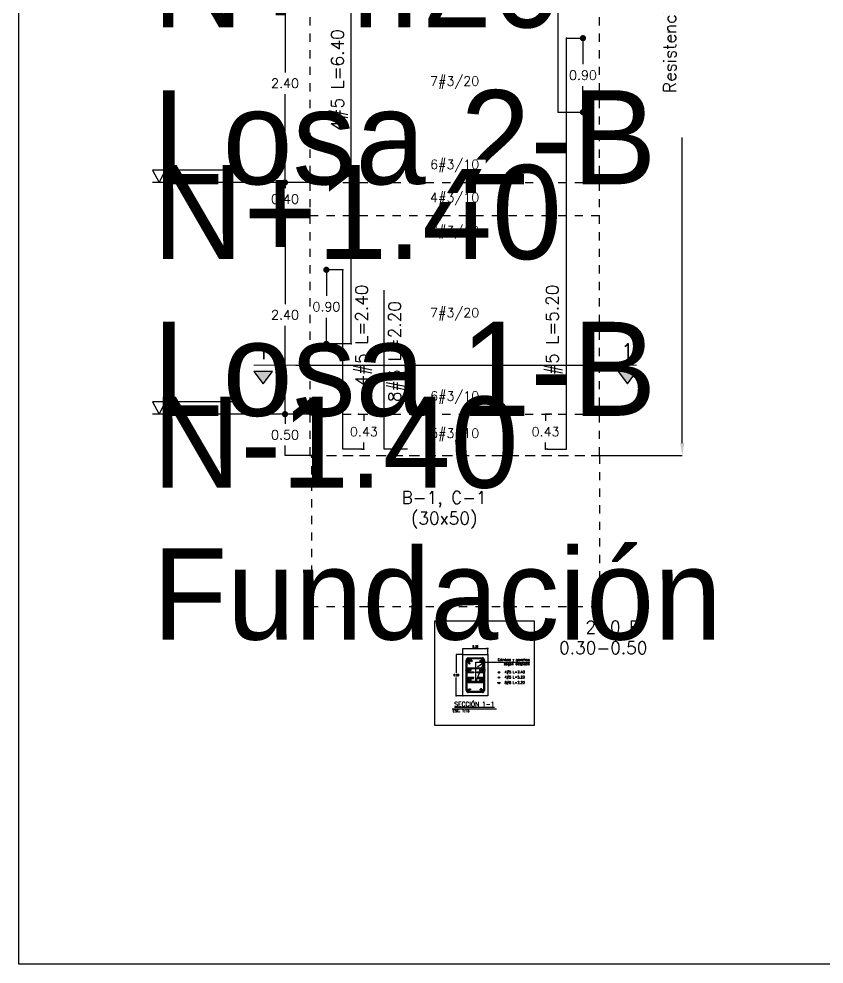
# Model space of a CAD drawing. Header units: millimetres. Extents: x 34 to 103.9, y 11.5 to 37.7.
# Drawn here: x 33.99 to 43.71, y 13.27 to 24.7 of the extents above; entities that cross this region are included whole.
import ezdxf
from ezdxf import colors
from ezdxf.entities.mleader import LeaderData, LeaderLine
from ezdxf.enums import TextEntityAlignment as Align
from ezdxf.math import Vec2, Vec3

# ---------------------------------------------------------------- set-up
doc = ezdxf.new("R2018")
doc.units = ezdxf.units.MM
doc.header["$LTSCALE"] = 0.01
doc.set_wipeout_variables(frame=1)
doc.linetypes.add('DASHED2', pattern=[0.375, 0.25, -0.125])
for name, color, linetype, plot in [('def', 7, 'Continuous', False), ('FC_HOJA', 230, 'Continuous', False), ('FC_TEXTO NO IMPRIMIR', 250, 'Continuous', False)]:
    doc.layers.add(name, color=color, linetype=linetype, plot=plot)
for name, color, linetype in [('FC_BORDE COLUMNA', 6, 'DASHED2'), ('FC_BORDES', 4, 'Continuous'), ('FC_CAJON COLUMNAS', 4, 'Continuous'), ('FC_COTAS', 1, 'Continuous'), ('FC_ESTRIBOS', 3, 'Continuous'), ('FC_GANCHOS', 4, 'Continuous'), ('FC_PROYECCION', 6, 'DASHED2'), ('FC_R-100', 12, 'Continuous'), ('FC_R-140', 2, 'Continuous'), ('FC_R-200', 5, 'Continuous'), ('FC_R-60', 11, 'Continuous'), ('FC_R-80', 11, 'Continuous'), ('FC_REFUERZO', 5, 'Continuous'), ('FC_REFUERZO 2', 1, 'Continuous')]:
    doc.layers.add(name, color=color, linetype=linetype)
doc.styles.add('FC_TEXT', font='romans.shx', dxfattribs={"height": 0.002})
doc.styles.add('FC_TEXT1', font='romans.shx')
doc.styles.get("Standard").update_dxf_attribs({"font": 'romans.shx'})
doc.dimstyles.new('FC_COTAS', dxfattribs={"dimtxt": 0.0015, "dimasz": 0.001, "dimexe": 0, "dimexo": 0, "dimgap": 0.001, "dimtad": 1, "dimtih": 1, "dimtoh": 1, "dimzin": 0, "dimdsep": 46, "dimtxsty": 'FC_TEXT1', "dimblk": 'DOT', "dimcen": 0.09, "dimclrd": 256, "dimclre": 256, "dimclrt": 256, "dimadec": 0, "dimazin": 0, "dimtfac": 1, "dimtix": 1, "dimtmove": 2, "dimatfit": 3, "dimfxl": 1.002, "dimtolj": 1, "dimtzin": 0, "dimlwd": -1, "dimarcsym": 0})

# ---------------------------------------------------------------- blocks, each defined once
blk = doc.blocks.new('_Dot')
at = {"color": 0, "linetype": 'ByBlock', "lineweight": -2}
blk.add_line((-0.5, 0), (-1, 0), dxfattribs=at)
at = {"color": 0, "linetype": 'ByBlock', "const_width": 0.5}
blk.add_lwpolyline([(-0.25, 0, 1), (0.25, 0, 1)], format="xyb", close=True, dxfattribs=at)
blk = doc.blocks.new('*D36')
at = {"layer": 'def', "color": 0, "ltscale": 0.6, "transparency": 16777216}
for p in [(37.201, 22.32), (37.501, 22.32), (37.501, 19.92)]:
    blk.add_point(p, dxfattribs=at)
at = {"layer": 'FC_COTAS', "lineweight": -2, "ltscale": 0.6, "transparency": 16777216}
for p, q in [((37.501, 22.32), (37.201, 22.32)), ((37.501, 19.92), (37.201, 19.92))]:
    blk.add_line(p, q, dxfattribs=at)
at = {"layer": 'FC_COTAS', "ltscale": 0.6, "transparency": 16777216}
for p, q in [((37.201, 22.245), (37.201, 21.251)), ((37.201, 19.995), (37.201, 20.989))]:
    blk.add_line(p, q, dxfattribs=at)
at = {"layer": 'FC_COTAS', "ltscale": 0.6, "transparency": 16777216, "xscale": 0.075, "yscale": 0.075, "zscale": 0.075}
for p, rotation in [((37.201, 22.32), 90), ((37.201, 19.92), 270)]:
    blk.add_blockref('_Dot', p, dxfattribs=dict(at, rotation=rotation))
at = {"layer": 'FC_COTAS', "ltscale": 0.6, "transparency": 16777216, "insert": (37.201, 21.12), "char_height": 0.1125, "attachment_point": 5, "style": 'FC_TEXT1'}
blk.add_mtext('\\A1;2.40', dxfattribs=at)
blk = doc.blocks.new('*D37')
at = {"layer": 'def', "color": 0, "ltscale": 0.6, "transparency": 16777216}
for p in [(37.201, 22.72), (37.501, 22.72), (37.501, 22.32)]:
    blk.add_point(p, dxfattribs=at)
at = {"layer": 'FC_COTAS', "lineweight": -2, "ltscale": 0.6, "transparency": 16777216}
for p, q in [((37.501, 22.72), (37.201, 22.72)), ((37.501, 22.32), (37.201, 22.32))]:
    blk.add_line(p, q, dxfattribs=at)
at = {"layer": 'FC_COTAS', "ltscale": 0.6, "transparency": 16777216}
for p, q in [((37.201, 22.72), (37.201, 22.651)), ((37.201, 22.32), (37.201, 22.389))]:
    blk.add_line(p, q, dxfattribs=at)
at = {"layer": 'FC_COTAS', "ltscale": 0.6, "transparency": 16777216, "insert": (37.201, 22.52), "char_height": 0.1125, "attachment_point": 5, "style": 'FC_TEXT1'}
blk.add_mtext('\\A1;0.40', dxfattribs=at)
blk = doc.blocks.new('*D38')
at = {"layer": 'def', "color": 0, "ltscale": 0.6, "transparency": 16777216}
for p in [(37.201, 25.12), (37.501, 25.12), (37.501, 22.72)]:
    blk.add_point(p, dxfattribs=at)
at = {"layer": 'FC_COTAS', "lineweight": -2, "ltscale": 0.6, "transparency": 16777216}
for p, q in [((37.501, 25.12), (37.201, 25.12)), ((37.501, 22.72), (37.201, 22.72))]:
    blk.add_line(p, q, dxfattribs=at)
at = {"layer": 'FC_COTAS', "ltscale": 0.6, "transparency": 16777216}
for p, q in [((37.201, 25.045), (37.201, 24.051)), ((37.201, 22.795), (37.201, 23.789))]:
    blk.add_line(p, q, dxfattribs=at)
at = {"layer": 'FC_COTAS', "ltscale": 0.6, "transparency": 16777216, "xscale": 0.075, "yscale": 0.075, "zscale": 0.075}
for p, rotation in [((37.201, 25.12), 90), ((37.201, 22.72), 270)]:
    blk.add_blockref('_Dot', p, dxfattribs=dict(at, rotation=rotation))
at = {"layer": 'FC_COTAS', "ltscale": 0.6, "transparency": 16777216, "insert": (37.201, 23.92), "char_height": 0.1125, "attachment_point": 5, "style": 'FC_TEXT1'}
blk.add_mtext('\\A1;2.40', dxfattribs=at)
blk = doc.blocks.new('*D233')
at = {"layer": 'Defpoints', "color": 0, "ltscale": 0.6, "transparency": 16777216}
for p in [(37.501, 19.92), (37.201, 19.42), (37.525, 19.42)]:
    blk.add_point(p, dxfattribs=at)
at = {"layer": 'FC_COTAS', "lineweight": -2, "ltscale": 0.6, "transparency": 16777216}
for p, q in [((37.501, 19.92), (37.201, 19.92)), ((37.525, 19.42), (37.201, 19.42))]:
    blk.add_line(p, q, dxfattribs=at)
at = {"layer": 'FC_COTAS', "ltscale": 0.6, "transparency": 16777216}
for p, q in [((37.201, 19.92), (37.201, 19.801)), ((37.201, 19.42), (37.201, 19.539))]:
    blk.add_line(p, q, dxfattribs=at)
at = {"layer": 'FC_COTAS', "ltscale": 0.6, "transparency": 16777216, "insert": (37.201, 19.67), "char_height": 0.1125, "attachment_point": 5, "style": 'FC_TEXT1'}
blk.add_mtext('\\A1;0.50', dxfattribs=at)
blk = doc.blocks.new('*D221')
at = {"layer": 'def', "color": 0, "ltscale": 0.6, "transparency": 16777216}
for p in [(41.001, 33.92), (42.001, 33.92), (41.001, 19.42)]:
    blk.add_point(p, dxfattribs=at)
at = {"layer": 'FC_COTAS', "lineweight": -2, "ltscale": 0.6, "transparency": 16777216}
for p, q in [((41.001, 33.92), (42.001, 33.92)), ((41.001, 19.42), (42.001, 19.42))]:
    blk.add_line(p, q, dxfattribs=at)
at = {"layer": 'FC_COTAS', "ltscale": 0.6, "transparency": 16777216}
for p, q in [((42.001, 33.77), (42.001, 30.077)), ((42.001, 19.57), (42.001, 23.263))]:
    blk.add_line(p, q, dxfattribs=at)
for points in [[(41.976, 33.77), (42.026, 33.77), (42.001, 33.92)], [(41.976, 19.57), (42.026, 19.57), (42.001, 19.42)]]:
    blk.add_solid(points, dxfattribs=at)
at = {"layer": 'FC_COTAS', "ltscale": 0.6, "transparency": 16777216, "insert": (42.001, 26.67), "char_height": 0.1125, "attachment_point": 5, "rotation": 90, "style": 'FC_TEXT1'}
blk.add_mtext("\\A1;{\\H1.33333x;\\C11;Resistencia a la compresión del concreto a los 28 días\\Pf'c=210 kgf/cm²\\C256; }", dxfattribs=at)
blk = doc.blocks.new('*D41')
at = {"layer": 'def', "color": 0, "ltscale": 0.6, "transparency": 16777216}
for p in [(37.901, 21.665), (37.701, 20.77), (38.001, 20.77)]:
    blk.add_point(p, dxfattribs=at)
at = {"layer": 'FC_COTAS', "lineweight": -2, "ltscale": 0.6, "transparency": 16777216}
for p, q in [((37.901, 21.665), (37.701, 21.665)), ((38.001, 20.77), (37.701, 20.77))]:
    blk.add_line(p, q, dxfattribs=at)
at = {"layer": 'FC_COTAS', "ltscale": 0.6, "transparency": 16777216}
for p, q in [((37.701, 21.59), (37.701, 21.349)), ((37.701, 20.845), (37.701, 21.086))]:
    blk.add_line(p, q, dxfattribs=at)
at = {"layer": 'FC_COTAS', "ltscale": 0.6, "transparency": 16777216, "xscale": 0.075, "yscale": 0.075, "zscale": 0.075}
for p, rotation in [((37.701, 21.665), 90), ((37.701, 20.77), 270)]:
    blk.add_blockref('_Dot', p, dxfattribs=dict(at, rotation=rotation))
at = {"layer": 'FC_COTAS', "ltscale": 0.6, "transparency": 16777216, "insert": (37.701, 21.218), "char_height": 0.1125, "attachment_point": 5, "style": 'FC_TEXT1'}
blk.add_mtext('\\A1;0.90', dxfattribs=at)
blk = doc.blocks.new('*U17')
at = {"ltscale": 0.9, "const_width": 0.0002}
blk.add_lwpolyline([(-0.01093, 0.002), (-0.02533, 0.002)], dxfattribs=at)
at = {"ltscale": 0.9}
blk.add_lwpolyline([(-0.02429, 0), (-0.02325, 0.002), (-0.02533, 0.002)], close=True, dxfattribs=at)
blk.add_lwpolyline([(0, 0), (-0.02533, 0)], dxfattribs=at)
at = {"layer": 'FC_R-80', "lineweight": 25, "flags": 104}
blk.add_attdef('N+00.00', text='', height=0.002, dxfattribs=at).set_placement((-0.02533, 0.00282), align=Align.BOTTOM_LEFT)
blk = doc.blocks.new('*U23')
at = {"ltscale": 0.9, "const_width": 0.0002}
blk.add_lwpolyline([(-0.01055, 0.002), (-0.02533, 0.002)], dxfattribs=at)
at = {"ltscale": 0.9}
blk.add_lwpolyline([(-0.02429, 0), (-0.02325, 0.002), (-0.02533, 0.002)], close=True, dxfattribs=at)
blk.add_lwpolyline([(0, 0), (-0.02533, 0)], dxfattribs=at)
at = {"layer": 'FC_R-80', "lineweight": 25, "flags": 104}
blk.add_attdef('N+00.00', text='', height=0.002, dxfattribs=at).set_placement((-0.02533, 0.00282), align=Align.BOTTOM_LEFT)
blk = doc.blocks.new('*U30')
h = blk.add_hatch(color=256)
h.dxf.hatch_style = 1
h.paths.add_polyline_path([(-0.02136, -0.0055), (-0.02436, -0.0055), (-0.02286, -0.0075)])
h.paths.add_polyline_path([(0.03732, -0.0055), (0.03432, -0.0055), (0.03582, -0.0075)])
at = {"const_width": 0.00015}
for points in [[(-0.02436, -0.0045), (-0.01761, -0.0045)], [(0.03732, -0.0045), (0.03058, -0.0045)]]:
    blk.add_lwpolyline(points, dxfattribs=at)
for points in [[(-0.02136, -0.0055), (-0.02436, -0.0055), (-0.02286, -0.0075)], [(0.03732, -0.0055), (0.03432, -0.0055), (0.03582, -0.0075)]]:
    blk.add_lwpolyline(points, close=True)
at = {"layer": 'FC_TEXTO NO IMPRIMIR', "transparency": 33554457}
blk.add_lwpolyline([(-0.01761, -0.0045), (0.03058, -0.0045)], dxfattribs=at)
at = {"layer": 'FC_TEXTO NO IMPRIMIR', "ltscale": 1.5, "transparency": 33554457}
blk.add_lwpolyline([(-0.01761, -0.0045), (0.03058, -0.0045)], dxfattribs=at)
at = {"layer": 'FC_R-140', "style": 'FC_TEXT1'}
for tag, p in [('X', (-0.02286, -0.00225)), ("X'", (0.03582, -0.00225))]:
    blk.add_attdef(tag, text='', height=0.0025, dxfattribs=at).set_placement(p, align=Align.MIDDLE_CENTER)
blk = doc.blocks.new('*U28')
at = {"layer": 'FC_ESTRIBOS'}
for p, q in [((-0.085, 0), (0.085, 0)), ((-0.11, -0.395), (-0.11, -0.025)), ((0.11, -0.025), (0.11, -0.395)), ((0.085, -0.42), (-0.085, -0.42))]:
    blk.add_line(p, q, dxfattribs=at)
blk.add_lwpolyline([(-0.098, -0.034, -0.595586), (-0.085, -0.01), (0.085, -0.01, -0.414214), (0.1, -0.025), (0.1, -0.395, -0.414214), (0.085, -0.41), (-0.085, -0.41, -0.414214), (-0.1, -0.395), (-0.1, -0.045)], format="xyb", dxfattribs=at)
for points in [[(-0.1, -0.045), (-0.071, -0.076), (-0.064, -0.069), (-0.098, -0.034)], [(-0.078, -0.01), (-0.042, -0.047), (-0.035, -0.04), (-0.065, -0.01)]]:
    blk.add_lwpolyline(points, dxfattribs=at)
for centre, start, end in [((0.085, -0.025), 360, 90), ((-0.085, -0.025), 90, 231.6004), ((-0.085, -0.395), 180, 270), ((0.085, -0.395), 270, 360)]:
    blk.add_arc(centre, 0.0253, start, end, dxfattribs=at)
blk = doc.blocks.new('*U16')
h = blk.add_hatch(color=256)
h.dxf.hatch_style = 1
edge = h.paths.add_edge_path()
edge.add_arc((0, 0), 0.0119, 0, 360, ccw=False)
blk.add_circle((0, 0), 0.0119)
blk = doc.blocks.new('*U20')
blk.add_circle((0, 0), 0.0119)
blk = doc.blocks.new('*U29')
blk.add_wipeout([(0.105, -0.029), (0.173, -0.029), (0.177, -0.029), (0.18, -0.027), (0.184, -0.026), (0.187, -0.024), (0.19, -0.021), (0.192, -0.019), (0.194, -0.016), (0.196, -0.012), (0.198, -0.009), (0.198, -0.005), (0.199, -0.002), (0.199, 0.002), (0.198, 0.006), (0.197, 0.009), (0.196, 0.013), (0.194, 0.016), (0.192, 0.019), (0.189, 0.022), (0.186, 0.024), (0.183, 0.026), (0.18, 0.028), (0.176, 0.029), (0.173, 0.029), (-0.003, 0.029), (-0.007, 0.029), (-0.011, 0.028), (-0.014, 0.026), (-0.017, 0.024), (-0.02, 0.022), (-0.023, 0.019), (-0.025, 0.016), (-0.027, 0.013), (-0.028, 0.009), (-0.029, 0.006), (-0.029, 0.002), (-0.03, -0.002), (-0.029, -0.005), (-0.028, -0.009), (-0.027, -0.012), (-0.025, -0.016), (-0.023, -0.019), (-0.02, -0.021), (-0.018, -0.024), (-0.014, -0.026), (-0.011, -0.027), (-0.008, -0.029), (-0.004, -0.029), (-0.003, -0.029), (0.065, -0.029), (0.065, -0.02), (-0.002, -0.02), (-0.003, -0.02), (-0.005, -0.019), (-0.008, -0.018), (-0.01, -0.017), (-0.012, -0.016), (-0.014, -0.014), (-0.015, -0.013), (-0.017, -0.011), (-0.018, -0.008), (-0.019, -0.006), (-0.02, -0.004), (-0.02, -0.001), (-0.02, 0.001), (-0.02, 0.004), (-0.019, 0.006), (-0.018, 0.009), (-0.017, 0.011), (-0.015, 0.013), (-0.014, 0.015), (-0.012, 0.016), (-0.009, 0.018), (-0.007, 0.019), (-0.005, 0.019), (-0.002, 0.02), (0.172, 0.02), (0.174, 0.019), (0.176, 0.019), (0.179, 0.018), (0.181, 0.016), (0.183, 0.015), (0.185, 0.013), (0.186, 0.011), (0.187, 0.009), (0.188, 0.006), (0.189, 0.004), (0.189, 0.001), (0.189, -0.001), (0.189, -0.004), (0.188, -0.006), (0.187, -0.008), (0.186, -0.011), (0.185, -0.013), (0.183, -0.014), (0.181, -0.016), (0.179, -0.017), (0.177, -0.018), (0.174, -0.019), (0.172, -0.02), (0.105, -0.02)])
blk.add_lwpolyline([(0.105, -0.02), (0.171, -0.02, 0.900773), (0.171, 0.02), (-0.002, 0.02, 0.900773), (-0.002, -0.02), (0.065, -0.02), (0.065, -0.029), (-0.003, -0.029, -0.917819), (-0.003, 0.029), (0.172, 0.029), (0.172, 0.029, -0.917819), (0.172, -0.029), (0.105, -0.029)], format="xyb", close=True)
blk = doc.blocks.new('*U22')
at = {"layer": 'FC_R-200', "color": 4, "ltscale": 1.5}
blk.add_lwpolyline([(-0.0179, 0), (0.0179, 0)], dxfattribs=at)
at = {"layer": 'FC_R-200', "ltscale": 1.5, "style": 'FC_TEXT1'}
blk.add_attdef('%%UTÍTULO', text='', height=0.0035, dxfattribs=at).set_placement((0, 0.00366), align=Align.MIDDLE_CENTER)
at = {"layer": 'FC_R-80', "ltscale": 1.5, "style": 'FC_TEXT1'}
blk.add_attdef('ESCALA', text='', height=0.002, dxfattribs=at).set_placement((-0.01738, -0.0017), align=Align.MIDDLE_LEFT)
blk = doc.blocks.new('*D201')
at = {"layer": 'def', "color": 0, "ltscale": 0.6, "transparency": 16777216}
for p in [(39.651, 17.085), (39.351, 17.015), (39.651, 17.015)]:
    blk.add_point(p, dxfattribs=at)
at = {"layer": 'FC_COTAS', "lineweight": -2, "ltscale": 0.6, "transparency": 16777216}
for p, q in [((39.351, 17.015), (39.351, 17.085)), ((39.651, 17.015), (39.651, 17.085))]:
    blk.add_line(p, q, dxfattribs=at)
at = {"layer": 'FC_COTAS', "ltscale": 0.6, "transparency": 16777216}
blk.add_line((39.366, 17.085), (39.636, 17.085), dxfattribs=at)
at = {"layer": 'FC_COTAS', "ltscale": 0.6, "transparency": 16777216, "xscale": 0.015, "yscale": 0.015, "zscale": 0.015, "rotation": 180}
blk.add_blockref('_Dot', (39.351, 17.085), dxfattribs=at)
at = {"layer": 'FC_COTAS', "ltscale": 0.6, "transparency": 16777216, "xscale": 0.015, "yscale": 0.015, "zscale": 0.015}
blk.add_blockref('_Dot', (39.651, 17.085), dxfattribs=at)
at = {"layer": 'FC_COTAS', "ltscale": 0.6, "transparency": 16777216, "insert": (39.501, 17.111), "char_height": 0.0225, "attachment_point": 5, "style": 'FC_TEXT1'}
blk.add_mtext('\\A1;0.30', dxfattribs=at)
blk = doc.blocks.new('*D202')
at = {"layer": 'def', "color": 0, "ltscale": 0.6, "transparency": 16777216}
for p in [(39.351, 17.015), (39.271, 16.515), (39.351, 16.515)]:
    blk.add_point(p, dxfattribs=at)
at = {"layer": 'FC_COTAS', "lineweight": -2, "ltscale": 0.6, "transparency": 16777216}
for p, q in [((39.351, 17.015), (39.271, 17.015)), ((39.351, 16.515), (39.271, 16.515))]:
    blk.add_line(p, q, dxfattribs=at)
at = {"layer": 'FC_COTAS', "ltscale": 0.6, "transparency": 16777216}
for p, q in [((39.271, 17), (39.271, 16.791)), ((39.271, 16.53), (39.271, 16.738))]:
    blk.add_line(p, q, dxfattribs=at)
at = {"layer": 'FC_COTAS', "ltscale": 0.6, "transparency": 16777216, "xscale": 0.015, "yscale": 0.015, "zscale": 0.015}
for p, rotation in [((39.271, 17.015), 90), ((39.271, 16.515), 270)]:
    blk.add_blockref('_Dot', p, dxfattribs=dict(at, rotation=rotation))
at = {"layer": 'FC_COTAS', "ltscale": 0.6, "transparency": 16777216, "insert": (39.271, 16.765), "char_height": 0.0225, "attachment_point": 5, "style": 'FC_TEXT1'}
blk.add_mtext('\\A1;0.50', dxfattribs=at)
blk = doc.blocks.new('*U21')
blk.add_line((0.025, 0), (-0.025, 0))
blk.add_circle((0, 0), 0.0119)
blk = doc.blocks.new('*D48')
at = {"layer": 'def', "color": 0, "ltscale": 0.6, "transparency": 16777216}
for p in [(38.088, 19.92), (38.131, 19.495), (38.154, 19.495)]:
    blk.add_point(p, dxfattribs=at)
at = {"layer": 'FC_COTAS', "lineweight": -2, "ltscale": 0.6, "transparency": 16777216}
for p, q in [((38.088, 19.92), (38.154, 19.92)), ((38.131, 19.495), (38.154, 19.495))]:
    blk.add_line(p, q, dxfattribs=at)
at = {"layer": 'FC_COTAS', "ltscale": 0.6, "transparency": 16777216}
for p, q in [((38.154, 19.92), (38.154, 19.839)), ((38.154, 19.495), (38.154, 19.576))]:
    blk.add_line(p, q, dxfattribs=at)
at = {"layer": 'FC_COTAS', "ltscale": 0.6, "transparency": 16777216, "insert": (38.154, 19.708), "char_height": 0.1125, "attachment_point": 5, "style": 'FC_TEXT1'}
blk.add_mtext('\\A1;0.43', dxfattribs=at)
blk = doc.blocks.new('*U24')
at = {"ltscale": 0.9, "const_width": 0.0002}
blk.add_lwpolyline([(-0.01037, 0.002), (-0.02533, 0.002)], dxfattribs=at)
at = {"ltscale": 0.9}
blk.add_lwpolyline([(-0.02429, 0), (-0.02325, 0.002), (-0.02533, 0.002)], close=True, dxfattribs=at)
blk.add_lwpolyline([(0, 0), (-0.02533, 0)], dxfattribs=at)
at = {"layer": 'FC_R-80', "lineweight": 25, "flags": 104}
blk.add_attdef('N+00.00', text='', height=0.002, dxfattribs=at).set_placement((-0.02533, 0.00282), align=Align.BOTTOM_LEFT)
blk = doc.blocks.new('*D51')
at = {"layer": 'def', "color": 0, "ltscale": 0.6, "transparency": 16777216}
for p in [(40.601, 24.465), (40.501, 23.57), (40.801, 23.57)]:
    blk.add_point(p, dxfattribs=at)
at = {"layer": 'FC_COTAS', "lineweight": -2, "ltscale": 0.6, "transparency": 16777216}
for p, q in [((40.601, 24.465), (40.801, 24.465)), ((40.501, 23.57), (40.801, 23.57))]:
    blk.add_line(p, q, dxfattribs=at)
at = {"layer": 'FC_COTAS', "ltscale": 0.6, "transparency": 16777216}
for p, q in [((40.801, 24.39), (40.801, 24.149)), ((40.801, 23.645), (40.801, 23.886))]:
    blk.add_line(p, q, dxfattribs=at)
at = {"layer": 'FC_COTAS', "ltscale": 0.6, "transparency": 16777216, "xscale": 0.075, "yscale": 0.075, "zscale": 0.075}
for p, rotation in [((40.801, 24.465), 90), ((40.801, 23.57), 270)]:
    blk.add_blockref('_Dot', p, dxfattribs=dict(at, rotation=rotation))
at = {"layer": 'FC_COTAS', "ltscale": 0.6, "transparency": 16777216, "insert": (40.801, 24.018), "char_height": 0.1125, "attachment_point": 5, "style": 'FC_TEXT1'}
blk.add_mtext('\\A1;0.90', dxfattribs=at)
blk = doc.blocks.new('*D52')
at = {"layer": 'def', "color": 0, "ltscale": 0.6, "transparency": 16777216}
for p in [(40.415, 19.92), (40.349, 19.495), (40.371, 19.495)]:
    blk.add_point(p, dxfattribs=at)
at = {"layer": 'FC_COTAS', "lineweight": -2, "ltscale": 0.6, "transparency": 16777216}
for p, q in [((40.415, 19.92), (40.349, 19.92)), ((40.371, 19.495), (40.349, 19.495))]:
    blk.add_line(p, q, dxfattribs=at)
at = {"layer": 'FC_COTAS', "ltscale": 0.6, "transparency": 16777216}
for p, q in [((40.349, 19.92), (40.349, 19.839)), ((40.349, 19.495), (40.349, 19.576))]:
    blk.add_line(p, q, dxfattribs=at)
at = {"layer": 'FC_COTAS', "ltscale": 0.6, "transparency": 16777216, "insert": (40.349, 19.708), "char_height": 0.1125, "attachment_point": 5, "style": 'FC_TEXT1'}
blk.add_mtext('\\A1;0.43', dxfattribs=at)

msp = doc.modelspace()

# ---------------------------------------------------------------- linework, layer by layer
at = {"layer": 'FC_BORDE COLUMNA', "ltscale": 0.6}
msp.add_lwpolyline([(37.501, 19.42), (41.001, 19.42), (41.001, 33.92), (37.501, 33.92)], close=True, dxfattribs=at)
at = {"layer": 'FC_BORDES', "color": 4, "ltscale": 0.9}
msp.add_lwpolyline([(39.351, 17.015), (39.651, 17.015), (39.651, 16.515), (39.351, 16.515)], close=True, dxfattribs=at)
at = {"layer": 'FC_PROYECCION', "ltscale": 0.6}
for points in [[(37.501, 22.72), (41.001, 22.72)], [(37.501, 22.32), (41.001, 22.32)], [(37.501, 19.92), (41.001, 19.92)]]:
    msp.add_lwpolyline(points, dxfattribs=at)
msp.add_lwpolyline([(37.525, 17.591), (37.525, 19.42), (41.001, 19.42), (41.001, 17.591)], close=True, dxfattribs=at)
at = {"layer": 'FC_REFUERZO', "ltscale": 0.6}
for points in [[(40.501, 23.57), (40.501, 29.97), (40.501, 29.97)], [(38.001, 20.77), (38.001, 27.17), (38.001, 27.17)], [(40.371, 19.495), (40.601, 19.495), (40.601, 24.465)], [(38.131, 19.495), (37.901, 19.495), (37.901, 21.665)], [(38.681, 19.495), (38.401, 19.495), (38.401, 21.42)]]:
    msp.add_lwpolyline(points, dxfattribs=at)

# ---------------------------------------------------------------- block references
at = {"layer": 'FC_COTAS'}
ref = msp.add_blockref('*U24', (37.501, 25.52), dxfattribs=dict(at, xscale=75, yscale=75, zscale=75))
lines = msp.add_mtext('N+4.20\\PLosa 2-B', dxfattribs={"layer": 'FC_R-80', "lineweight": 25, "insert": (35.601, 25.732), "char_height": 1.1373, "attachment_point": 1})
ref.add_attrib('N+00.00', '', (35.601, 25.732), dxfattribs={"flags": 104}).embed_mtext(lines)
at = {"layer": 'FC_COTAS', "xscale": 75, "yscale": 75, "zscale": 75}
msp.add_blockref('*U30', (38.651, 20.848), dxfattribs=at).add_auto_attribs({"X'": '1', 'X': '1'})
at = {"layer": 'FC_ESTRIBOS'}
msp.add_blockref('*U28', (39.501, 16.975), dxfattribs=at)
at = {"layer": 'FC_R-200', "xscale": 15, "yscale": 15, "zscale": 15}
msp.add_blockref('*U22', (39.489, 16.359), dxfattribs=at).add_auto_attribs({'%%UTÍTULO': '%%USECCIÓN 1-1', 'ESCALA': 'ESC. 1:15'})
at = {"layer": 'FC_REFUERZO 2', "ltscale": 0.9, "yscale": 0.8, "zscale": 0.8, "rotation": 180}
for name, p, xscale in [('*U16', (39.417, 16.949), -0.8), ('*U21', (39.432, 16.938), -0.8), ('*U21', (39.571, 16.938), 0.8), ('*U20', (39.586, 16.949), -0.8), ('*U16', (39.417, 16.703), -0.8), ('*U20', (39.586, 16.703), -0.8)]:
    msp.add_blockref(name, p, dxfattribs=dict(at, xscale=xscale))
at = {"layer": 'FC_REFUERZO 2', "ltscale": 0.9, "yscale": 0.8, "zscale": 0.8}
for name, p, xscale in [('*U16', (39.786, 16.798), 0.8), ('*U20', (39.786, 16.736), 0.8), ('*U20', (39.417, 16.58), 0.8), ('*U21', (39.432, 16.591), 0.8), ('*U21', (39.571, 16.591), -0.8), ('*U16', (39.586, 16.58), 0.8), ('*U21', (39.786, 16.67), 0.8)]:
    msp.add_blockref(name, p, dxfattribs=dict(at, xscale=xscale))

# ---------------------------------------------------------------- texts
at = {"layer": 'FC_R-100', "ltscale": 0.6, "insert": (39.124, 18.762), "char_height": 0.15, "width": 1.11579, "attachment_point": 5, "style": 'FC_TEXT'}
msp.add_mtext('B-1, C-1 \\P(30x50)', dxfattribs=at)
at = {"layer": 'FC_R-80', "char_height": 0.15, "attachment_point": 5, "rotation": 90, "style": 'FC_TEXT'}
for s, insert, width in [('4#5 L=6.40', (37.86, 23.962), 1.5789), ('4#5 L=2.40', (38.151, 20.875), 1.4281), ('4#5 L=5.20', (40.455, 20.875), 1.4281), ('8#6 L=2.20', (38.551, 20.676), 1.4281)]:
    msp.add_mtext(s, dxfattribs=dict(at, insert=insert, width=width))
at = {"layer": 'FC_R-80', "char_height": 0.03, "attachment_point": 6, "style": 'FC_TEXT'}
for s, insert, width in [('Estribos y ganchos según despiece', (40.158, 16.921), 0.51019), ('4#5 L=2.40', (40.099, 16.798), 0.27459), ('4#5 L=5.20', (40.099, 16.736), 0.27459), ('8#6 L=2.20', (40.099, 16.67), 0.27459)]:
    msp.add_mtext(s, dxfattribs=dict(at, insert=insert, width=width))
at = {"layer": 'FC_TEXTO NO IMPRIMIR', "insert": (41.047, 17.42), "char_height": 0.15, "width": 1.16579, "attachment_point": 2, "style": 'FC_TEXT'}
msp.add_mtext('1 2-0 R\\P0.30-0.50', dxfattribs=at)

# ---------------------------------------------------------------- dimensions: what is measured, and where the dimension line sits
at = {"layer": 'FC_COTAS', "ltscale": 0.6}
dim = msp.add_linear_dim(base=(42.001, 33.92), p1=(41.001, 19.42), p2=(41.001, 33.92), angle=90, text="{\\H1.33333x;\\C11;Resistencia a la compresión del concreto a los 28 días\\Pf'c=210 kgf/cm²\\C256; }", dimstyle='FC_COTAS', override={"dimscale": 0, "dimasz": 0.002, "dimsah": 1, "dimtix": 1, "dimtofl": 1, "dimtmove": 2, "dimatfit": 3}, dxfattribs=at)
dim.commit()
dim.dimension.update_dxf_attribs({"geometry": '*D221', "text_midpoint": (42.001, 26.67), "text_rotation": 90})
for base, p1, p2, picture, middle in [((37.201, 25.12), (37.501, 22.72), (37.501, 25.12), '*D38', (37.201, 23.92)), ((40.801470855, 23.570065458), (40.601470855, 24.465065458), (40.501470855, 23.570065458), '*D51', (40.801470855, 24.017565458)), ((37.201, 22.72), (37.501, 22.32), (37.501, 22.72), '*D37', (37.201, 22.52)), ((37.201, 22.32), (37.501, 19.92), (37.501, 22.32), '*D36', (37.201, 21.12)), ((37.701470855, 20.770065458), (37.901470855, 21.665065458), (38.001470855, 20.770065458), '*D41', (37.701470855, 21.217565458)), ((37.201, 19.42), (37.501, 19.92), (37.525, 19.42), '*D233', (37.201, 19.67)), ((38.154259757, 19.495065458), (38.087642018, 19.920065458), (38.131470855, 19.495065458), '*D48', (38.154259757, 19.707565458)), ((40.348681952, 19.495065458), (40.415299691, 19.920065458), (40.371470855, 19.495065458), '*D52', (40.348681952, 19.707565458))]:
    dim = msp.add_linear_dim(base=base, p1=p1, p2=p2, angle=90, dimstyle='FC_COTAS', override={"dimscale": 0, "dimtix": 1, "dimtofl": 1, "dimtmove": 2, "dimatfit": 3}, dxfattribs=at)
    dim.commit()
    dim.dimension.update_dxf_attribs({"geometry": picture, "text_midpoint": middle})
dim = msp.add_linear_dim(base=(39.651, 17.085), p1=(39.351, 17.015), p2=(39.651, 17.015), dimstyle='FC_COTAS', override={"dimscale": 0, "dimtix": 1, "dimtofl": 1, "dimtmove": 2, "dimatfit": 3}, dxfattribs=at)
dim.commit()
dim.dimension.update_dxf_attribs({"geometry": '*D201', "text_midpoint": (39.501, 17.111)})

# ---------------------------------------------------------------- next in the draw order: block references
at = {"layer": 'FC_GANCHOS', "ltscale": 0.9}
msp.add_blockref('*U29', (39.417, 16.823), dxfattribs=at)

# ---------------------------------------------------------------- next in the draw order: texts
at = {"layer": 'FC_R-60', "char_height": 0.1125, "width": 0.75112, "attachment_point": 5, "style": 'FC_TEXT', "bg_fill": 3, "box_fill_scale": 1, "bg_fill_color": 256, "bg_fill_transparency": 0}
for s, insert in [('7#3/20', (39.251, 23.928)), ('6#3/10', (39.251, 22.118)), ('7#3/20', (39.251, 21.128)), ('6#3/10', (39.251, 20.12)), ('5#3/10', (39.251, 19.67))]:
    msp.add_mtext(s, dxfattribs=dict(at, insert=insert))

# ---------------------------------------------------------------- next in the draw order: block references
at = {"layer": 'FC_COTAS'}
ref = msp.add_blockref('*U23', (37.501, 22.72), dxfattribs=dict(at, xscale=75, yscale=75, zscale=75))
lines = msp.add_mtext('N+1.40\\PLosa 1-B', dxfattribs={"layer": 'FC_R-80', "lineweight": 25, "insert": (35.601, 22.932), "char_height": 1.1373, "attachment_point": 1})
ref.add_attrib('N+00.00', '', (35.601, 22.932), dxfattribs={"flags": 104}).embed_mtext(lines)
ref = msp.add_blockref('*U17', (37.501, 19.92), dxfattribs=dict(at, xscale=75, yscale=75, zscale=75))
lines = msp.add_mtext('N-1.40\\PFundación', dxfattribs={"layer": 'FC_R-80', "lineweight": 25, "insert": (35.601, 20.132), "char_height": 1.1015, "attachment_point": 1})
ref.add_attrib('N+00.00', '', (35.601, 20.132), dxfattribs={"flags": 104}).embed_mtext(lines)
at = {"layer": 'FC_REFUERZO 2', "ltscale": 0.9, "yscale": 0.8, "zscale": 0.8, "rotation": 180}
for name, p, xscale in [('*U20', (39.417, 16.826), -0.8), ('*U21', (39.436, 16.826), -0.8), ('*U21', (39.567, 16.826), 0.8), ('*U16', (39.586, 16.826), -0.8)]:
    msp.add_blockref(name, p, dxfattribs=dict(at, xscale=xscale))

# ---------------------------------------------------------------- next in the draw order: dimensions: what is measured, and where the dimension line sits
at = {"layer": 'FC_COTAS', "ltscale": 0.6}
dim = msp.add_linear_dim(base=(39.271, 16.515), p1=(39.351, 17.015), p2=(39.351, 16.515), angle=90, dimstyle='FC_COTAS', override={"dimscale": 0, "dimtix": 1, "dimtofl": 1, "dimtmove": 2, "dimatfit": 3}, dxfattribs=at)
dim.commit()
dim.dimension.update_dxf_attribs({"geometry": '*D202', "text_midpoint": (39.271, 16.765)})

# ---------------------------------------------------------------- next in the draw order: leaders
ml = msp.add_multileader_mtext('Standard', dxfattribs=at)
ml.set_content('', color=11, style='FC_TEXT1')
ml.set_leader_properties()
ml.build(insert=Vec2(0, 0))
ml.multileader.update_dxf_attribs({"text_left_attachment_type": 6, "text_right_attachment_type": 6, "dogleg_length": 0.008, "arrow_head_size": 0.03, "scale": 15})
ctx = ml.context
ctx.base_point, ctx.scale, ctx.char_height, ctx.arrow_head_size, ctx.landing_gap_size, ctx.plane_origin = Vec3(40.143, 16.921), 15, 0.03, 0.03, 0.015, Vec3(39.53, 16.921)
ctx.left_attachment, ctx.right_attachment = 6, 6
notes = []
notes.append((ctx, [(0, (1, 1, 0), (39.508, 16.921), (1, 0), 0.635, [(0, [(39.508, 16.853), (39.602, 16.921), (39.508, 16.686)], 0, [])])]))
ctx.mtext.insert, ctx.mtext.flow_direction = Vec3(40.158, 16.951), 5
for ctx, leaders in notes:
    for number, flags, end, landing, length, lines in leaders:
        leader = LeaderData()
        leader.index, (leader.has_last_leader_line, leader.has_dogleg_vector, leader.attachment_direction) = number, flags
        leader.last_leader_point, leader.dogleg_vector, leader.dogleg_length = Vec3(end), Vec3(landing), length
        for number, points, colour, breaks in lines:
            line = LeaderLine()
            line.index, line.vertices, line.color, line.breaks = number, Vec3.list(points), colors.encode_raw_color(colour), breaks
            leader.lines.append(line)
        ctx.leaders.append(leader)

# ---------------------------------------------------------------- next in the draw order: block references
at = {"layer": 'FC_GANCHOS', "ltscale": 0.9, "xscale": -1, "rotation": 180}
msp.add_blockref('*U29', (39.417, 16.706), dxfattribs=at)

# ---------------------------------------------------------------- next in the draw order: texts
at = {"layer": 'FC_R-60', "char_height": 0.1125, "width": 0.75112, "attachment_point": 5, "style": 'FC_TEXT', "bg_fill": 3, "box_fill_scale": 1, "bg_fill_color": 256, "bg_fill_transparency": 0}
for s, insert in [('6#3/10', (39.251, 22.92)), ('4#3/10', (39.251, 22.52))]:
    msp.add_mtext(s, dxfattribs=dict(at, insert=insert))

# ---------------------------------------------------------------- next in the draw order: linework, layer by layer
at = {"layer": 'FC_CAJON COLUMNAS', "ltscale": 0.6}
msp.add_lwpolyline([(33.985, 36.209), (72.339, 36.209), (72.339, 13.272), (33.985, 13.272)], close=True, dxfattribs=at)
at = {"layer": 'FC_HOJA', "ltscale": 0.6}
msp.add_lwpolyline([(39.011, 17.42), (40.211, 17.42), (40.211, 16.155), (39.011, 16.155)], close=True, dxfattribs=at)

# ---------------------------------------------------------------- next in the draw order: block references
at = {"layer": 'FC_REFUERZO 2', "ltscale": 0.9, "yscale": 0.8, "zscale": 0.8, "rotation": 180}
for p, xscale in [((39.436, 16.703), -0.8), ((39.567, 16.703), 0.8)]:
    msp.add_blockref('*U21', p, dxfattribs=dict(at, xscale=xscale))

doc.saveas('drawing.dxf')
